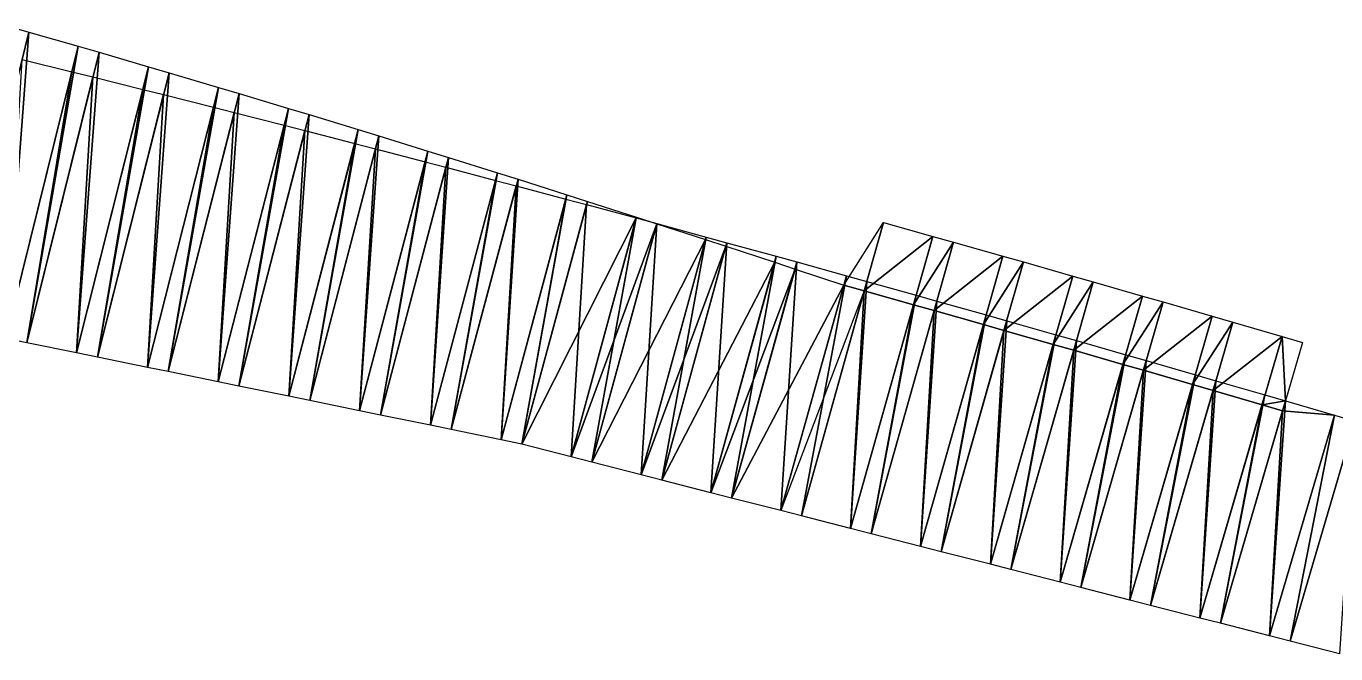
# Model space of a CAD drawing. Header units: metres. Extents: x 1882598 to 1885460, y 3171405 to 3171756.
# Drawn here: x 1883755.59 to 1883773.84, y 3171705.12 to 3171713.87 of the extents above; entities that cross this region are included whole.
import ezdxf

# ---------------------------------------------------------------- set-up
doc = ezdxf.new("R2010")
doc.units = ezdxf.units.M
doc.header["$MEASUREMENT"] = 0
doc.layers.add('Triangles surfaces projet', color=7, linetype='Continuous', true_color=0x848484)

msp = doc.modelspace()

# ---------------------------------------------------------------- linework, layer by layer
at = {"layer": 'Triangles surfaces projet'}
for points in [[(1883754.616, 3171709.659, 153.282), (1883755.34, 3171713.867, 153.344), (1883755.628, 3171713.785, 153.342), (1883754.616, 3171709.659, 153.282)], [(1883755.311, 3171709.517, 153.28), (1883754.616, 3171709.659, 153.282), (1883755.628, 3171713.785, 153.342), (1883755.311, 3171709.517, 153.28)], [(1883755.311, 3171709.517, 153.28), (1883755.628, 3171713.785, 153.342), (1883756.319, 3171713.587, 153.336), (1883755.311, 3171709.517, 153.28)], [(1883755.311, 3171709.517, 153.28), (1883756.319, 3171713.587, 153.336), (1883755.601, 3171709.457, 153.279), (1883755.311, 3171709.517, 153.28)], [(1883755.601, 3171709.457, 153.279), (1883756.319, 3171713.587, 153.336), (1883756.608, 3171713.504, 153.334), (1883755.601, 3171709.457, 153.279)], [(1883756.608, 3171713.504, 153.334), (1883756.296, 3171709.315, 153.277), (1883755.601, 3171709.457, 153.279), (1883756.608, 3171713.504, 153.334)], [(1883756.296, 3171709.315, 153.277), (1883756.608, 3171713.504, 153.334), (1883757.297, 3171713.303, 153.329), (1883756.296, 3171709.315, 153.277)], [(1883756.231, 3171713.232, 153.681), (1883755.311, 3171709.517, 153.63), (1883755.535, 3171713.403, 153.686), (1883756.231, 3171713.232, 153.681)], [(1883756.296, 3171709.315, 153.277), (1883757.297, 3171713.303, 153.329), (1883756.587, 3171709.256, 153.276), (1883756.296, 3171709.315, 153.277)], [(1883757.297, 3171713.303, 153.329), (1883757.585, 3171713.218, 153.327), (1883756.587, 3171709.256, 153.276), (1883757.297, 3171713.303, 153.329)], [(1883755.311, 3171709.517, 153.63), (1883756.231, 3171713.232, 153.681), (1883755.601, 3171709.457, 153.629), (1883755.311, 3171709.517, 153.63)], [(1883756.522, 3171713.16, 153.68), (1883755.601, 3171709.457, 153.629), (1883756.231, 3171713.232, 153.681), (1883756.522, 3171713.16, 153.68)], [(1883755.601, 3171709.457, 153.629), (1883756.522, 3171713.16, 153.68), (1883756.296, 3171709.315, 153.627), (1883755.601, 3171709.457, 153.629)], [(1883757.218, 3171712.987, 153.675), (1883756.296, 3171709.315, 153.627), (1883756.522, 3171713.16, 153.68), (1883757.218, 3171712.987, 153.675)], [(1883757.282, 3171709.113, 153.274), (1883756.587, 3171709.256, 153.276), (1883757.585, 3171713.218, 153.327), (1883757.282, 3171709.113, 153.274)], [(1883757.282, 3171709.113, 153.274), (1883757.585, 3171713.218, 153.327), (1883758.273, 3171713.015, 153.321), (1883757.282, 3171709.113, 153.274)], [(1883756.296, 3171709.315, 153.627), (1883757.218, 3171712.987, 153.675), (1883756.587, 3171709.256, 153.626), (1883756.296, 3171709.315, 153.627)], [(1883757.508, 3171712.914, 153.673), (1883756.587, 3171709.256, 153.626), (1883757.218, 3171712.987, 153.675), (1883757.508, 3171712.914, 153.673)], [(1883756.587, 3171709.256, 153.626), (1883757.508, 3171712.914, 153.673), (1883757.282, 3171709.113, 153.624), (1883756.587, 3171709.256, 153.626)], [(1883757.282, 3171709.113, 153.274), (1883758.273, 3171713.015, 153.321), (1883757.572, 3171709.054, 153.273), (1883757.282, 3171709.113, 153.274)], [(1883758.203, 3171712.739, 153.668), (1883757.282, 3171709.113, 153.624), (1883757.508, 3171712.914, 153.673), (1883758.203, 3171712.739, 153.668)], [(1883758.273, 3171713.015, 153.321), (1883758.561, 3171712.929, 153.319), (1883757.572, 3171709.054, 153.273), (1883758.273, 3171713.015, 153.321)], [(1883757.572, 3171709.054, 153.273), (1883758.561, 3171712.929, 153.319), (1883758.268, 3171708.911, 153.27), (1883757.572, 3171709.054, 153.273)], [(1883759.248, 3171712.722, 153.314), (1883758.268, 3171708.911, 153.27), (1883758.561, 3171712.929, 153.319), (1883759.248, 3171712.722, 153.314)], [(1883757.282, 3171709.113, 153.624), (1883758.203, 3171712.739, 153.668), (1883757.572, 3171709.054, 153.623), (1883757.282, 3171709.113, 153.624)], [(1883758.493, 3171712.665, 153.666), (1883757.572, 3171709.054, 153.623), (1883758.203, 3171712.739, 153.668), (1883758.493, 3171712.665, 153.666)], [(1883759.248, 3171712.722, 153.314), (1883758.558, 3171708.852, 153.269), (1883758.268, 3171708.911, 153.27), (1883759.248, 3171712.722, 153.314)], [(1883759.535, 3171712.636, 153.311), (1883758.558, 3171708.852, 153.269), (1883759.248, 3171712.722, 153.314), (1883759.535, 3171712.636, 153.311)], [(1883757.572, 3171709.054, 153.623), (1883758.493, 3171712.665, 153.666), (1883758.268, 3171708.911, 153.62), (1883757.572, 3171709.054, 153.623)], [(1883759.188, 3171712.488, 153.661), (1883758.268, 3171708.911, 153.62), (1883758.493, 3171712.665, 153.666), (1883759.188, 3171712.488, 153.661)], [(1883759.535, 3171712.636, 153.311), (1883759.254, 3171708.71, 153.267), (1883758.558, 3171708.852, 153.269), (1883759.535, 3171712.636, 153.311)], [(1883759.535, 3171712.636, 153.311), (1883760.221, 3171712.426, 153.306), (1883759.254, 3171708.71, 153.267), (1883759.535, 3171712.636, 153.311)], [(1883758.268, 3171708.911, 153.62), (1883759.188, 3171712.488, 153.661), (1883758.558, 3171708.852, 153.619), (1883758.268, 3171708.911, 153.62)], [(1883759.477, 3171712.414, 153.659), (1883758.558, 3171708.852, 153.619), (1883759.188, 3171712.488, 153.661), (1883759.477, 3171712.414, 153.659)], [(1883758.558, 3171708.852, 153.619), (1883759.477, 3171712.414, 153.659), (1883759.254, 3171708.71, 153.617), (1883758.558, 3171708.852, 153.619)], [(1883760.221, 3171712.426, 153.306), (1883759.544, 3171708.65, 153.266), (1883759.254, 3171708.71, 153.267), (1883760.221, 3171712.426, 153.306)], [(1883760.171, 3171712.234, 153.654), (1883759.254, 3171708.71, 153.617), (1883759.477, 3171712.414, 153.659), (1883760.171, 3171712.234, 153.654)], [(1883760.507, 3171712.338, 153.304), (1883759.544, 3171708.65, 153.266), (1883760.221, 3171712.426, 153.306), (1883760.507, 3171712.338, 153.304)], [(1883759.254, 3171708.71, 153.617), (1883760.171, 3171712.234, 153.654), (1883759.544, 3171708.65, 153.616), (1883759.254, 3171708.71, 153.617)], [(1883760.24, 3171708.508, 153.263), (1883759.544, 3171708.65, 153.266), (1883760.507, 3171712.338, 153.304), (1883760.24, 3171708.508, 153.263)], [(1883760.46, 3171712.159, 153.652), (1883759.544, 3171708.65, 153.616), (1883760.171, 3171712.234, 153.654), (1883760.46, 3171712.159, 153.652)], [(1883760.507, 3171712.338, 153.304), (1883761.192, 3171712.127, 153.298), (1883760.24, 3171708.508, 153.263), (1883760.507, 3171712.338, 153.304)], [(1883760.46, 3171712.159, 153.652), (1883760.24, 3171708.508, 153.613), (1883759.544, 3171708.65, 153.616), (1883760.46, 3171712.159, 153.652)], [(1883761.153, 3171711.978, 153.647), (1883760.24, 3171708.508, 153.613), (1883760.46, 3171712.159, 153.652), (1883761.153, 3171711.978, 153.647)], [(1883760.24, 3171708.508, 153.263), (1883761.192, 3171712.127, 153.298), (1883760.53, 3171708.448, 153.262), (1883760.24, 3171708.508, 153.263)], [(1883761.192, 3171712.127, 153.298), (1883761.478, 3171712.038, 153.296), (1883760.53, 3171708.448, 153.262), (1883761.192, 3171712.127, 153.298)], [(1883761.226, 3171708.306, 153.259), (1883760.53, 3171708.448, 153.262), (1883761.478, 3171712.038, 153.296), (1883761.226, 3171708.306, 153.259)], [(1883761.226, 3171708.306, 153.259), (1883761.478, 3171712.038, 153.296), (1883762.162, 3171711.824, 153.29), (1883761.226, 3171708.306, 153.259)], [(1883761.153, 3171711.978, 153.647), (1883760.53, 3171708.448, 153.612), (1883760.24, 3171708.508, 153.613), (1883761.153, 3171711.978, 153.647)], [(1883761.442, 3171711.902, 153.644), (1883760.53, 3171708.448, 153.612), (1883761.153, 3171711.978, 153.647), (1883761.442, 3171711.902, 153.644)], [(1883761.442, 3171711.902, 153.644), (1883761.226, 3171708.306, 153.609), (1883760.53, 3171708.448, 153.612), (1883761.442, 3171711.902, 153.644)], [(1883762.134, 3171711.719, 153.639), (1883761.226, 3171708.306, 153.609), (1883761.442, 3171711.902, 153.644), (1883762.134, 3171711.719, 153.639)], [(1883761.226, 3171708.306, 153.259), (1883762.162, 3171711.824, 153.29), (1883761.517, 3171708.247, 153.258), (1883761.226, 3171708.306, 153.259)], [(1883762.447, 3171711.734, 153.288), (1883761.517, 3171708.247, 153.258), (1883762.162, 3171711.824, 153.29), (1883762.447, 3171711.734, 153.288)], [(1883762.134, 3171711.719, 153.639), (1883761.517, 3171708.247, 153.608), (1883761.226, 3171708.306, 153.609), (1883762.134, 3171711.719, 153.639)], [(1883762.447, 3171711.734, 153.288), (1883762.212, 3171708.104, 153.255), (1883761.517, 3171708.247, 153.258), (1883762.447, 3171711.734, 153.288)], [(1883762.423, 3171711.643, 153.637), (1883761.517, 3171708.247, 153.608), (1883762.134, 3171711.719, 153.639), (1883762.423, 3171711.643, 153.637)], [(1883762.423, 3171711.643, 153.637), (1883762.212, 3171708.104, 153.605), (1883761.517, 3171708.247, 153.608), (1883762.423, 3171711.643, 153.637)], [(1883763.129, 3171711.517, 153.282), (1883762.212, 3171708.104, 153.255), (1883762.447, 3171711.734, 153.288), (1883763.129, 3171711.517, 153.282)], [(1883763.114, 3171711.458, 153.631), (1883762.212, 3171708.104, 153.605), (1883762.423, 3171711.643, 153.637), (1883763.114, 3171711.458, 153.631)], [(1883762.212, 3171708.104, 153.255), (1883763.129, 3171711.517, 153.282), (1883762.502, 3171708.042, 153.253), (1883762.212, 3171708.104, 153.255)], [(1883763.114, 3171711.458, 153.631), (1883762.502, 3171708.042, 153.603), (1883762.212, 3171708.104, 153.605), (1883763.114, 3171711.458, 153.631)], [(1883762.502, 3171708.042, 153.253), (1883763.129, 3171711.517, 153.282), (1883763.414, 3171711.426, 153.279), (1883762.502, 3171708.042, 153.253)], [(1883763.402, 3171711.381, 153.629), (1883762.502, 3171708.042, 153.603), (1883763.114, 3171711.458, 153.631), (1883763.402, 3171711.381, 153.629)], [(1883762.502, 3171708.042, 153.253), (1883763.414, 3171711.426, 153.279), (1883764.096, 3171711.207, 153.274), (1883762.502, 3171708.042, 153.253)], [(1883763.402, 3171711.381, 153.629), (1883763.189, 3171707.866, 153.6), (1883762.502, 3171708.042, 153.603), (1883763.402, 3171711.381, 153.629)], [(1883764.093, 3171711.195, 153.624), (1883763.189, 3171707.866, 153.6), (1883763.402, 3171711.381, 153.629), (1883764.093, 3171711.195, 153.624)], [(1883762.502, 3171708.042, 153.253), (1883764.096, 3171711.207, 153.274), (1883763.189, 3171707.866, 153.25), (1883762.502, 3171708.042, 153.253)], [(1883764.38, 3171711.115, 153.271), (1883763.189, 3171707.866, 153.25), (1883764.096, 3171711.207, 153.274), (1883764.38, 3171711.115, 153.271)], [(1883764.093, 3171711.195, 153.624), (1883763.476, 3171707.792, 153.598), (1883763.189, 3171707.866, 153.6), (1883764.093, 3171711.195, 153.624)], [(1883763.189, 3171707.866, 153.25), (1883764.38, 3171711.115, 153.271), (1883763.476, 3171707.792, 153.248), (1883763.189, 3171707.866, 153.25)], [(1883764.381, 3171711.117, 153.621), (1883763.476, 3171707.792, 153.598), (1883764.093, 3171711.195, 153.624), (1883764.381, 3171711.117, 153.621)], [(1883764.381, 3171711.117, 153.621), (1883764.163, 3171707.616, 153.595), (1883763.476, 3171707.792, 153.598), (1883764.381, 3171711.117, 153.621)], [(1883765.061, 3171710.894, 153.265), (1883763.476, 3171707.792, 153.248), (1883764.38, 3171711.115, 153.271), (1883765.061, 3171710.894, 153.265)], [(1883765.07, 3171710.929, 153.616), (1883764.163, 3171707.616, 153.595), (1883764.381, 3171711.117, 153.621), (1883765.07, 3171710.929, 153.616)], [(1883767.273, 3171710.178, 153.247), (1883766.986, 3171710.258, 153.248), (1883767.54, 3171711.132, 153.028), (1883767.273, 3171710.178, 153.247)], [(1883767.54, 3171711.132, 153.028), (1883768.228, 3171710.939, 153.022), (1883767.273, 3171710.178, 153.247), (1883767.54, 3171711.132, 153.028)], [(1883764.163, 3171707.616, 153.245), (1883763.476, 3171707.792, 153.248), (1883765.061, 3171710.894, 153.265), (1883764.163, 3171707.616, 153.245)], [(1883765.07, 3171710.929, 153.616), (1883764.45, 3171707.543, 153.593), (1883764.163, 3171707.616, 153.595), (1883765.07, 3171710.929, 153.616)], [(1883765.345, 3171710.801, 153.263), (1883764.163, 3171707.616, 153.245), (1883765.061, 3171710.894, 153.265), (1883765.345, 3171710.801, 153.263)], [(1883765.358, 3171710.85, 153.613), (1883764.45, 3171707.543, 153.593), (1883765.07, 3171710.929, 153.616), (1883765.358, 3171710.85, 153.613)], [(1883767.96, 3171709.985, 153.244), (1883767.273, 3171710.178, 153.247), (1883768.228, 3171710.939, 153.022), (1883767.96, 3171709.985, 153.244)], [(1883767.96, 3171709.985, 153.244), (1883768.228, 3171710.939, 153.022), (1883768.516, 3171710.858, 153.02), (1883767.96, 3171709.985, 153.244)], [(1883765.345, 3171710.801, 153.263), (1883764.45, 3171707.543, 153.243), (1883764.163, 3171707.616, 153.245), (1883765.345, 3171710.801, 153.263)], [(1883765.358, 3171710.85, 153.613), (1883765.136, 3171707.367, 153.589), (1883764.45, 3171707.543, 153.593), (1883765.358, 3171710.85, 153.613)], [(1883766.024, 3171710.578, 153.257), (1883764.45, 3171707.543, 153.243), (1883765.345, 3171710.801, 153.263), (1883766.024, 3171710.578, 153.257)], [(1883766.047, 3171710.661, 153.607), (1883765.136, 3171707.367, 153.589), (1883765.358, 3171710.85, 153.613), (1883766.047, 3171710.661, 153.607)], [(1883767.96, 3171709.985, 153.244), (1883768.516, 3171710.858, 153.02), (1883768.247, 3171709.905, 153.243), (1883767.96, 3171709.985, 153.244)], [(1883769.204, 3171710.664, 153.014), (1883768.247, 3171709.905, 153.243), (1883768.516, 3171710.858, 153.02), (1883769.204, 3171710.664, 153.014)], [(1883764.45, 3171707.543, 153.243), (1883766.024, 3171710.578, 153.257), (1883765.136, 3171707.367, 153.239), (1883764.45, 3171707.543, 153.243)], [(1883766.047, 3171710.661, 153.607), (1883765.423, 3171707.293, 153.588), (1883765.136, 3171707.367, 153.589), (1883766.047, 3171710.661, 153.607)], [(1883766.308, 3171710.484, 153.254), (1883765.136, 3171707.367, 153.239), (1883766.024, 3171710.578, 153.257), (1883766.308, 3171710.484, 153.254)], [(1883766.335, 3171710.582, 153.605), (1883765.423, 3171707.293, 153.588), (1883766.047, 3171710.661, 153.607), (1883766.335, 3171710.582, 153.605)], [(1883766.335, 3171710.582, 153.605), (1883766.11, 3171707.117, 153.584), (1883765.423, 3171707.293, 153.588), (1883766.335, 3171710.582, 153.605)], [(1883767.023, 3171710.391, 153.599), (1883766.11, 3171707.117, 153.584), (1883766.335, 3171710.582, 153.605), (1883767.023, 3171710.391, 153.599)], [(1883768.933, 3171709.71, 153.24), (1883768.247, 3171709.905, 153.243), (1883769.204, 3171710.664, 153.014), (1883768.933, 3171709.71, 153.24)], [(1883769.204, 3171710.664, 153.014), (1883769.491, 3171710.582, 153.011), (1883768.933, 3171709.71, 153.24), (1883769.204, 3171710.664, 153.014)], [(1883769.22, 3171709.629, 153.239), (1883768.933, 3171709.71, 153.24), (1883769.491, 3171710.582, 153.011), (1883769.22, 3171709.629, 153.239)], [(1883770.178, 3171710.386, 153.006), (1883769.22, 3171709.629, 153.239), (1883769.491, 3171710.582, 153.011), (1883770.178, 3171710.386, 153.006)], [(1883765.136, 3171707.367, 153.239), (1883766.308, 3171710.484, 153.254), (1883765.423, 3171707.293, 153.238), (1883765.136, 3171707.367, 153.239)], [(1883766.308, 3171710.484, 153.254), (1883766.986, 3171710.258, 153.248), (1883765.423, 3171707.293, 153.238), (1883766.308, 3171710.484, 153.254)], [(1883767.023, 3171710.391, 153.599), (1883766.396, 3171707.044, 153.582), (1883766.11, 3171707.117, 153.584), (1883767.023, 3171710.391, 153.599)], [(1883767.31, 3171710.311, 153.597), (1883766.396, 3171707.044, 153.582), (1883767.023, 3171710.391, 153.599), (1883767.31, 3171710.311, 153.597)], [(1883769.906, 3171709.434, 153.236), (1883769.22, 3171709.629, 153.239), (1883770.178, 3171710.386, 153.006), (1883769.906, 3171709.434, 153.236)], [(1883770.465, 3171710.304, 153.003), (1883769.906, 3171709.434, 153.236), (1883770.178, 3171710.386, 153.006), (1883770.465, 3171710.304, 153.003)], [(1883766.986, 3171710.258, 153.248), (1883766.11, 3171707.117, 153.234), (1883765.423, 3171707.293, 153.238), (1883766.986, 3171710.258, 153.248)], [(1883766.986, 3171710.258, 153.248), (1883767.273, 3171710.178, 153.247), (1883766.11, 3171707.117, 153.234), (1883766.986, 3171710.258, 153.248)], [(1883767.31, 3171710.311, 153.597), (1883767.083, 3171706.868, 153.578), (1883766.396, 3171707.044, 153.582), (1883767.31, 3171710.311, 153.597)], [(1883767.083, 3171706.868, 153.228), (1883766.396, 3171707.044, 153.232), (1883767.273, 3171710.178, 153.247), (1883767.083, 3171706.868, 153.228)], [(1883767.998, 3171710.118, 153.591), (1883767.083, 3171706.868, 153.578), (1883767.31, 3171710.311, 153.597), (1883767.998, 3171710.118, 153.591)], [(1883767.96, 3171709.985, 153.244), (1883767.083, 3171706.868, 153.228), (1883767.273, 3171710.178, 153.247), (1883767.96, 3171709.985, 153.244)], [(1883770.192, 3171709.352, 153.234), (1883769.906, 3171709.434, 153.236), (1883770.465, 3171710.304, 153.003), (1883770.192, 3171709.352, 153.234)], [(1883771.151, 3171710.107, 152.997), (1883770.192, 3171709.352, 153.234), (1883770.465, 3171710.304, 153.003), (1883771.151, 3171710.107, 152.997)], [(1883767.998, 3171710.118, 153.591), (1883767.37, 3171706.794, 153.576), (1883767.083, 3171706.868, 153.578), (1883767.998, 3171710.118, 153.591)], [(1883767.96, 3171709.985, 153.244), (1883767.37, 3171706.794, 153.226), (1883767.083, 3171706.868, 153.228), (1883767.96, 3171709.985, 153.244)], [(1883768.285, 3171710.038, 153.588), (1883767.37, 3171706.794, 153.576), (1883767.998, 3171710.118, 153.591), (1883768.285, 3171710.038, 153.588)], [(1883768.285, 3171710.038, 153.588), (1883768.056, 3171706.618, 153.572), (1883767.37, 3171706.794, 153.576), (1883768.285, 3171710.038, 153.588)], [(1883767.37, 3171706.794, 153.226), (1883767.96, 3171709.985, 153.244), (1883768.247, 3171709.905, 153.243), (1883767.37, 3171706.794, 153.226)], [(1883768.971, 3171709.844, 153.582), (1883768.056, 3171706.618, 153.572), (1883768.285, 3171710.038, 153.588), (1883768.971, 3171709.844, 153.582)], [(1883771.151, 3171710.107, 152.997), (1883770.877, 3171709.155, 153.231), (1883770.192, 3171709.352, 153.234), (1883771.151, 3171710.107, 152.997)], [(1883770.877, 3171709.155, 153.231), (1883771.151, 3171710.107, 152.997), (1883771.438, 3171710.025, 152.995), (1883770.877, 3171709.155, 153.231)], [(1883770.877, 3171709.155, 153.231), (1883771.438, 3171710.025, 152.995), (1883771.163, 3171709.073, 153.23), (1883770.877, 3171709.155, 153.231)], [(1883771.438, 3171710.025, 152.995), (1883772.123, 3171709.826, 152.989), (1883771.163, 3171709.073, 153.23), (1883771.438, 3171710.025, 152.995)], [(1883768.056, 3171706.618, 153.222), (1883767.37, 3171706.794, 153.226), (1883768.247, 3171709.905, 153.243), (1883768.056, 3171706.618, 153.222)], [(1883768.247, 3171709.905, 153.243), (1883768.933, 3171709.71, 153.24), (1883768.056, 3171706.618, 153.222), (1883768.247, 3171709.905, 153.243)], [(1883768.971, 3171709.844, 153.582), (1883768.343, 3171706.545, 153.57), (1883768.056, 3171706.618, 153.572), (1883768.971, 3171709.844, 153.582)], [(1883769.258, 3171709.763, 153.579), (1883768.343, 3171706.545, 153.57), (1883768.971, 3171709.844, 153.582), (1883769.258, 3171709.763, 153.579)], [(1883771.847, 3171708.875, 153.227), (1883771.163, 3171709.073, 153.23), (1883772.123, 3171709.826, 152.989), (1883771.847, 3171708.875, 153.227)], [(1883772.41, 3171709.743, 152.986), (1883771.847, 3171708.875, 153.227), (1883772.123, 3171709.826, 152.989), (1883772.41, 3171709.743, 152.986)], [(1883768.056, 3171706.618, 153.222), (1883768.933, 3171709.71, 153.24), (1883768.343, 3171706.545, 153.22), (1883768.056, 3171706.618, 153.222)], [(1883769.258, 3171709.763, 153.579), (1883769.03, 3171706.369, 153.566), (1883768.343, 3171706.545, 153.57), (1883769.258, 3171709.763, 153.579)], [(1883769.22, 3171709.629, 153.239), (1883768.343, 3171706.545, 153.22), (1883768.933, 3171709.71, 153.24), (1883769.22, 3171709.629, 153.239)], [(1883768.343, 3171706.545, 153.22), (1883769.22, 3171709.629, 153.239), (1883769.03, 3171706.369, 153.216), (1883768.343, 3171706.545, 153.22)], [(1883769.944, 3171709.568, 153.573), (1883769.03, 3171706.369, 153.566), (1883769.258, 3171709.763, 153.579), (1883769.944, 3171709.568, 153.573)], [(1883769.22, 3171709.629, 153.239), (1883769.906, 3171709.434, 153.236), (1883769.03, 3171706.369, 153.216), (1883769.22, 3171709.629, 153.239)], [(1883771.847, 3171708.875, 153.227), (1883772.41, 3171709.743, 152.986), (1883772.133, 3171708.792, 153.225), (1883771.847, 3171708.875, 153.227)], [(1883773.095, 3171709.544, 152.98), (1883772.133, 3171708.792, 153.225), (1883772.41, 3171709.743, 152.986), (1883773.095, 3171709.544, 152.98)], [(1883769.944, 3171709.568, 153.573), (1883769.316, 3171706.296, 153.564), (1883769.03, 3171706.369, 153.566), (1883769.944, 3171709.568, 153.573)], [(1883769.906, 3171709.434, 153.236), (1883769.316, 3171706.296, 153.214), (1883769.03, 3171706.369, 153.216), (1883769.906, 3171709.434, 153.236)], [(1883770.23, 3171709.486, 153.57), (1883769.316, 3171706.296, 153.564), (1883769.944, 3171709.568, 153.573), (1883770.23, 3171709.486, 153.57)], [(1883770.23, 3171709.486, 153.57), (1883770.003, 3171706.12, 153.56), (1883769.316, 3171706.296, 153.564), (1883770.23, 3171709.486, 153.57)], [(1883769.906, 3171709.434, 153.236), (1883770.192, 3171709.352, 153.234), (1883769.316, 3171706.296, 153.214), (1883769.906, 3171709.434, 153.236)], [(1883770.916, 3171709.29, 153.564), (1883770.003, 3171706.12, 153.56), (1883770.23, 3171709.486, 153.57), (1883770.916, 3171709.29, 153.564)], [(1883773.095, 3171709.544, 152.98), (1883772.817, 3171708.592, 153.222), (1883772.133, 3171708.792, 153.225), (1883773.095, 3171709.544, 152.98)], [(1883773.142, 3171708.646, 153.193), (1883772.817, 3171708.592, 153.222), (1883773.095, 3171709.544, 152.98), (1883773.142, 3171708.646, 153.193)], [(1883773.142, 3171708.646, 153.193), (1883773.095, 3171709.544, 152.98), (1883773.381, 3171709.46, 152.977), (1883773.142, 3171708.646, 153.193)], [(1883770.192, 3171709.352, 153.234), (1883770.003, 3171706.12, 153.21), (1883769.316, 3171706.296, 153.214), (1883770.192, 3171709.352, 153.234)], [(1883770.192, 3171709.352, 153.234), (1883770.877, 3171709.155, 153.231), (1883770.003, 3171706.12, 153.21), (1883770.192, 3171709.352, 153.234)], [(1883770.916, 3171709.29, 153.564), (1883770.29, 3171706.046, 153.558), (1883770.003, 3171706.12, 153.56), (1883770.916, 3171709.29, 153.564)], [(1883771.202, 3171709.208, 153.561), (1883770.29, 3171706.046, 153.558), (1883770.916, 3171709.29, 153.564), (1883771.202, 3171709.208, 153.561)], [(1883770.003, 3171706.12, 153.21), (1883770.877, 3171709.155, 153.231), (1883770.29, 3171706.046, 153.208), (1883770.003, 3171706.12, 153.21)], [(1883771.202, 3171709.208, 153.561), (1883770.976, 3171705.87, 153.554), (1883770.29, 3171706.046, 153.558), (1883771.202, 3171709.208, 153.561)], [(1883770.29, 3171706.046, 153.208), (1883770.877, 3171709.155, 153.231), (1883771.163, 3171709.073, 153.23), (1883770.29, 3171706.046, 153.208)], [(1883771.163, 3171709.073, 153.23), (1883770.976, 3171705.87, 153.204), (1883770.29, 3171706.046, 153.208), (1883771.163, 3171709.073, 153.23)], [(1883771.887, 3171709.01, 153.555), (1883770.976, 3171705.87, 153.554), (1883771.202, 3171709.208, 153.561), (1883771.887, 3171709.01, 153.555)], [(1883771.163, 3171709.073, 153.23), (1883771.847, 3171708.875, 153.227), (1883770.976, 3171705.87, 153.204), (1883771.163, 3171709.073, 153.23)], [(1883771.887, 3171709.01, 153.555), (1883771.263, 3171705.797, 153.552), (1883770.976, 3171705.87, 153.554), (1883771.887, 3171709.01, 153.555)], [(1883772.173, 3171708.928, 153.552), (1883771.263, 3171705.797, 153.552), (1883771.887, 3171709.01, 153.555), (1883772.173, 3171708.928, 153.552)], [(1883772.173, 3171708.928, 153.552), (1883771.949, 3171705.621, 153.547), (1883771.263, 3171705.797, 153.552), (1883772.173, 3171708.928, 153.552)], [(1883772.857, 3171708.729, 153.546), (1883771.949, 3171705.621, 153.547), (1883772.173, 3171708.928, 153.552), (1883772.857, 3171708.729, 153.546)], [(1883770.976, 3171705.87, 153.204), (1883771.847, 3171708.875, 153.227), (1883771.263, 3171705.797, 153.202), (1883770.976, 3171705.87, 153.204)], [(1883771.847, 3171708.875, 153.227), (1883772.133, 3171708.792, 153.225), (1883771.263, 3171705.797, 153.202), (1883771.847, 3171708.875, 153.227)], [(1883772.133, 3171708.792, 153.225), (1883771.949, 3171705.621, 153.197), (1883771.263, 3171705.797, 153.202), (1883772.133, 3171708.792, 153.225)], [(1883771.949, 3171705.621, 153.197), (1883772.133, 3171708.792, 153.225), (1883772.817, 3171708.592, 153.222), (1883771.949, 3171705.621, 153.197)], [(1883772.857, 3171708.729, 153.546), (1883772.236, 3171705.547, 153.545), (1883771.949, 3171705.621, 153.547), (1883772.857, 3171708.729, 153.546)], [(1883773.142, 3171708.646, 153.543), (1883772.236, 3171705.547, 153.545), (1883772.857, 3171708.729, 153.546), (1883773.142, 3171708.646, 153.543)], [(1883772.236, 3171705.547, 153.195), (1883771.949, 3171705.621, 153.197), (1883772.817, 3171708.592, 153.222), (1883772.236, 3171705.547, 153.195)], [(1883773.142, 3171708.646, 153.543), (1883772.922, 3171705.372, 153.54), (1883772.236, 3171705.547, 153.545), (1883773.142, 3171708.646, 153.543)], [(1883772.236, 3171705.547, 153.195), (1883772.817, 3171708.592, 153.222), (1883773.102, 3171708.509, 153.22), (1883772.236, 3171705.547, 153.195)], [(1883773.102, 3171708.509, 153.22), (1883772.817, 3171708.592, 153.222), (1883773.142, 3171708.646, 153.193), (1883773.102, 3171708.509, 153.22)], [(1883773.826, 3171708.446, 153.536), (1883772.922, 3171705.372, 153.54), (1883773.142, 3171708.646, 153.543), (1883773.826, 3171708.446, 153.536)], [(1883773.142, 3171708.646, 153.193), (1883773.102, 3171708.509, 153.22), (1883773.102, 3171708.509, 153.22), (1883773.142, 3171708.646, 153.193)], [(1883773.826, 3171708.446, 153.186), (1883773.102, 3171708.509, 153.22), (1883773.142, 3171708.646, 153.193), (1883773.826, 3171708.446, 153.186)], [(1883773.102, 3171708.509, 153.22), (1883772.922, 3171705.372, 153.19), (1883772.236, 3171705.547, 153.195), (1883773.102, 3171708.509, 153.22)], [(1883773.102, 3171708.509, 153.22), (1883773.826, 3171708.446, 153.186), (1883772.922, 3171705.372, 153.19), (1883773.102, 3171708.509, 153.22)], [(1883773.826, 3171708.446, 153.186), (1883773.209, 3171705.298, 153.188), (1883772.922, 3171705.372, 153.19), (1883773.826, 3171708.446, 153.186)], [(1883773.826, 3171708.446, 153.536), (1883773.209, 3171705.298, 153.538), (1883772.922, 3171705.372, 153.54), (1883773.826, 3171708.446, 153.536)], [(1883773.209, 3171705.298, 153.188), (1883773.826, 3171708.446, 153.186), (1883774.111, 3171708.362, 153.183), (1883773.209, 3171705.298, 153.188)], [(1883774.111, 3171708.362, 153.533), (1883773.209, 3171705.298, 153.538), (1883773.826, 3171708.446, 153.536), (1883774.111, 3171708.362, 153.533)], [(1883773.209, 3171705.298, 153.188), (1883774.111, 3171708.362, 153.183), (1883773.895, 3171705.122, 153.183), (1883773.209, 3171705.298, 153.188)], [(1883774.111, 3171708.362, 153.533), (1883773.895, 3171705.122, 153.533), (1883773.209, 3171705.298, 153.538), (1883774.111, 3171708.362, 153.533)]]:
    msp.add_3dface(points, dxfattribs=at)

doc.saveas('drawing.dxf')
